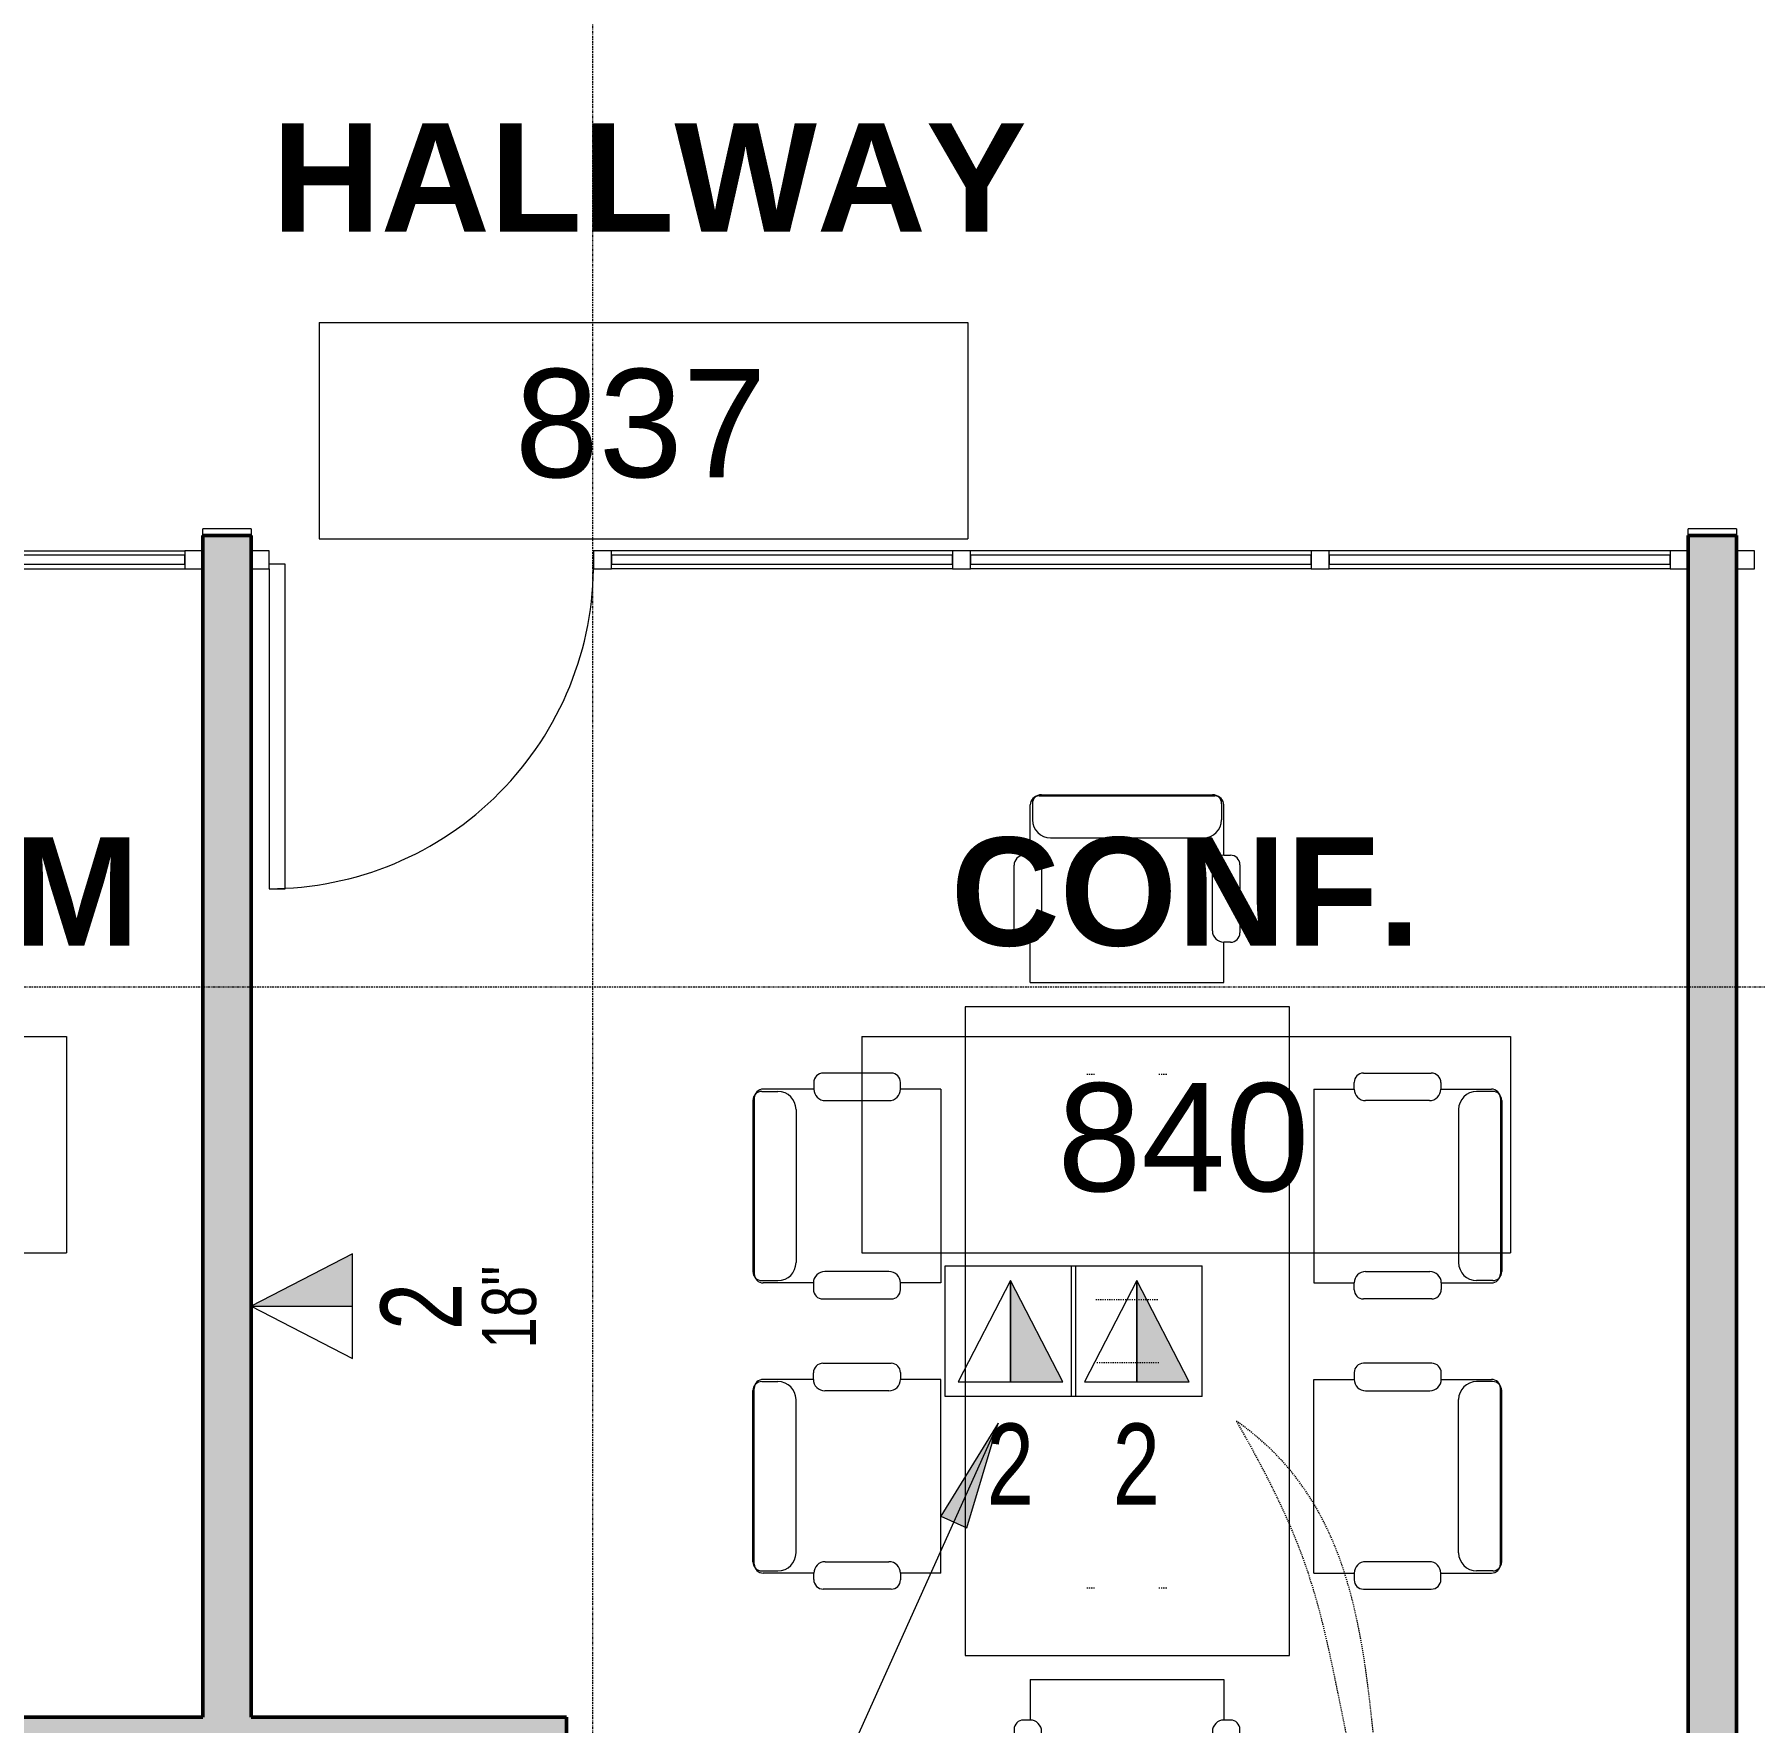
# Model space of a CAD drawing. Header units: inches. Extents: x -1205 to 1409, y -1117 to 895.
# Drawn here: x -144.9 to 46, y -885.3 to -698 of the extents above; entities that cross this region are included whole.
import ezdxf

# ---------------------------------------------------------------- set-up
doc = ezdxf.new("R2010")
doc.units = ezdxf.units.IN
doc.header["$MEASUREMENT"] = 0
for name, pattern in [('Dash', [0.25, 0.125, -0.125]), ('Dash_2_', [0.25, 0.125, -0.125]), ('Grid Line 1_4_', [0.4375, 0.25, -0.0625, 0.0625, -0.0625]), ('Hidden 1_8_', [0.1875, 0.125, -0.0625])]:
    doc.linetypes.add(name, pattern=pattern)
for name, color, linetype, lineweight in [('A-ANNO-NOTE', 131, 'Continuous', 9), ('A-AREA-IDEN', 2, 'Continuous', 9), ('A-DETL-HDLN', 90, 'Hidden 1_8_', 9), ('A-DOOR', 31, 'Continuous', 13), ('A-GLAZ-CURT', 52, 'Continuous', 9), ('A-GLAZ-CWMG', 51, 'Continuous', 9), ('A-WALL-PATT', 111, 'Continuous', 13), ('G-ANNO-TEXT', 231, 'Continuous', 9), ('I-FURN', 30, 'Continuous', 9), ('I-FURN-HDLN', 30, 'Dash_2_', 9), ('I-WALL', 2, 'Continuous', 13), ('S-GRID', 1, 'Continuous', 9)]:
    doc.layers.add(name, color=color, linetype=linetype, lineweight=lineweight)
doc.styles.add('Arial_1', font='arial.ttf', dxfattribs={"width": 0.75, "height": 9})
doc.styles.add('Arial_2', font='arial.ttf', dxfattribs={"width": 0.75, "height": 6})
doc.styles.add('Arial_5', font='arial.ttf', dxfattribs={"height": 12})
doc.styles.add('Arial_B', font='arialbd.ttf', dxfattribs={"height": 12})

# ---------------------------------------------------------------- blocks, each defined once
blk = doc.blocks.new('Basic Wall _ Metal Stud - 5 3_8_ - Acoustic Plywood Face Pattern to deck - ___-2776639-8TH FLOOR TELECOM PLAN')
at = {"layer": 'I-WALL', "color": 253}
for p, q in [((-126.23, -753.62), (-126.23, -752.87)), ((-120.85, -752.87), (-126.23, -752.87)), ((-120.85, -752.87), (-120.85, -753.62)), ((38.65, -753.62), (38.65, -752.87)), ((44.02, -752.87), (38.65, -752.87)), ((44.02, -752.87), (44.02, -753.62))]:
    blk.add_line(p, q, dxfattribs=at)
blk = doc.blocks.new('Curtain Wall-Store Front-Sgl w swing _ Bar - Store Front Door-3130017-8TH FLOOR TELECOM PLAN')
at = {"layer": 'A-DOOR', "color": 133, "lineweight": 20}
for p, q in [((-16.25, -0.5), (-18, -0.5)), ((-18, -1), (-18, -36.5)), ((-16.25, -36.5), (-16.25, -0.5)), ((-18, -36.5), (-16.25, -36.5))]:
    blk.add_line(p, q, dxfattribs=at)
at = {"layer": 'A-DOOR', "color": 53, "lineweight": 9}
blk.add_arc((-18, -0.5), 36, 270, 0.5, dxfattribs=at)
blk = doc.blocks.new('System Panel - Glazed Centered-2815569-8TH FLOOR TELECOM PLAN')
at = {"layer": 'A-GLAZ-CURT', "color": 253, "lineweight": 13}
for p, q in [((18.92, 0.5), (-18.92, 0.5)), ((-18.92, 0.5), (-18.92, -0.5)), ((18.92, -0.5), (18.92, 0.5)), ((-18.92, -0.5), (18.92, -0.5))]:
    blk.add_line(p, q, dxfattribs=at)
blk = doc.blocks.new('Rectangular Mullion - 2_ x 2_ Office Front-2815567-8TH FLOOR TELECOM PLAN')
at = {"layer": 'A-GLAZ-CWMG', "color": 53}
for p, q in [((-43.02, -755.31), (-80.85, -755.31)), ((-43.02, -757.31), (-80.85, -757.31))]:
    blk.add_line(p, q, dxfattribs=at)
blk = doc.blocks.new('Rectangular Mullion - 2_ x 2_ Office Front-2125594-8TH FLOOR TELECOM PLAN')
at = {"layer": 'A-GLAZ-CWMG', "color": 133, "lineweight": 20}
for p, q in [((-2, 1), (0, 1)), ((-2, -1), (-2, 1)), ((0, 1), (0, -1)), ((0, -1), (-2, -1))]:
    blk.add_line(p, q, dxfattribs=at)
blk = doc.blocks.new('Rectangular Mullion - 2_ x 2_ Office Front-2815608-8TH FLOOR TELECOM PLAN')
at = {"layer": 'A-GLAZ-CWMG', "color": 133, "lineweight": 20}
for p, q in [((0, 1), (-2, 1)), ((-2, 1), (-2, -1)), ((0, -1), (0, 1)), ((-2, -1), (0, -1))]:
    blk.add_line(p, q, dxfattribs=at)
blk = doc.blocks.new('Rectangular Mullion - 2_ x 2_ Office Front-1475611-8TH FLOOR TELECOM PLAN')
at = {"layer": 'A-GLAZ-CWMG', "color": 133, "lineweight": 20}
for p, q in [((-1, 1), (1, 1)), ((-1, -1), (-1, 1)), ((1, 1), (1, -1)), ((1, -1), (-1, -1))]:
    blk.add_line(p, q, dxfattribs=at)
blk = doc.blocks.new('Rectangular Mullion - 2_ x 2_ Office Front-2806403-8TH FLOOR TELECOM PLAN')
at = {"layer": 'A-GLAZ-CWMG', "color": 133, "lineweight": 20}
for p, q in [((0, 1), (-2, 1)), ((-2, 1), (-2, -1)), ((0, -1), (0, 1)), ((-2, -1), (0, -1))]:
    blk.add_line(p, q, dxfattribs=at)
blk = doc.blocks.new('Table-Rectangular - 72_ x 36_-3134037-8TH FLOOR TELECOM PLAN')
at = {"layer": 'I-FURN', "color": 53}
for p, q in [((36, 18), (-36, 18)), ((-36, 18), (-36, -18)), ((36, -18), (36, 18)), ((-36, -18), (36, -18))]:
    blk.add_line(p, q, dxfattribs=at)
at = {"layer": 'I-FURN-HDLN', "color": 53, "linetype": 'Dash'}
for p, q in [((-28.5, 3.5), (-28.5, 4.5)), ((28.5, 3.5), (28.5, 4.5)), ((-3.5, -3.5), (-3.5, 3.5)), ((3.5, 3.5), (3.5, -3.5)), ((-28.5, -4.5), (-28.5, -3.5)), ((28.5, -4.5), (28.5, -3.5))]:
    blk.add_line(p, q, dxfattribs=at)
blk = doc.blocks.new('Chair-Task Arms - Chair-Task Arms-1500764-8TH FLOOR TELECOM PLAN')
at = {"layer": 'I-FURN', "color": 53}
for p, q in [((-5.2, 11.1), (-5.2, 6.62)), ((-5.2, 11.1), (16.3, 11.1)), ((16.3, 11.1), (16.3, 6.62)), ((-5.2, 6.62), (-5.95, 6.62)), ((17.05, 6.62), (16.3, 6.62)), ((-6.98, 5.59), (-6.98, -1.94)), ((-3.93, -1.72), (-3.93, 5.35)), ((15.03, 5.35), (15.03, -1.77)), ((18.08, -1.98), (18.08, 5.59)), ((-5.92, -3), (-5.2, -3)), ((-5.2, -3), (-5.2, -8.61)), ((16.3, -3.04), (17.02, -3.04)), ((16.3, -3.04), (16.3, -8.61)), ((-2.95, -4.97), (14.05, -4.97)), ((-4.95, -8.75), (-4.95, -6.97)), ((16.05, -8.75), (16.05, -6.97)), ((-4.2, -9.61), (15.3, -9.61)), ((-3.95, -9.75), (15.05, -9.75))]:
    blk.add_line(p, q, dxfattribs=at)
for centre, radius, start, end in [((-5.95, 5.59), 1.03, 90, 180), ((-5.2, 5.35), 1.27, 360, 90), ((16.3, 5.35), 1.27, 90, 180), ((17.05, 5.59), 1.03, 0, 90), ((-5.2, -1.72), 1.27, 270, 0), ((16.3, -1.77), 1.27, 180, 270), ((-5.92, -1.94), 1.06, 180, 270), ((17.02, -1.98), 1.06, 270, 0), ((-2.95, -6.97), 2, 90, 180), ((14.05, -6.97), 2, 0, 90), ((-4.2, -8.61), 1, 180, 270), ((-3.95, -8.75), 1, 180, 270), ((15.05, -8.75), 1, 270, 0), ((15.3, -8.61), 1, 270, 0)]:
    blk.add_arc(centre, radius, start, end, dxfattribs=at)
blk = doc.blocks.new('Chair-Task Arms - Chair-Task Arms-3134206-8TH FLOOR TELECOM PLAN')
at = {"layer": 'I-FURN', "color": 53}
for p, q in [((-4.2, 9.61), (15.3, 9.61)), ((-3.95, 9.75), (15.05, 9.75)), ((-5.2, 3), (-5.2, 8.61)), ((-4.95, 8.75), (-4.95, 6.97)), ((16.05, 8.75), (16.05, 6.97)), ((16.3, 3.04), (16.3, 8.61)), ((-2.95, 4.97), (14.05, 4.97)), ((-6.98, -5.59), (-6.98, 1.94)), ((-5.92, 3), (-5.2, 3)), ((16.3, 3.04), (17.02, 3.04)), ((18.08, 1.98), (18.08, -5.59)), ((-3.93, 1.72), (-3.93, -5.35)), ((15.03, -5.35), (15.03, 1.77)), ((-5.2, -6.62), (-5.95, -6.62)), ((-5.2, -11.1), (-5.2, -6.62)), ((16.3, -11.1), (16.3, -6.62)), ((17.05, -6.62), (16.3, -6.62)), ((-5.2, -11.1), (16.3, -11.1))]:
    blk.add_line(p, q, dxfattribs=at)
for centre, radius, start, end in [((-4.2, 8.61), 1, 90, 180), ((-3.95, 8.75), 1, 90, 180), ((15.05, 8.75), 1, 360, 90), ((15.3, 8.61), 1, 360, 90), ((-2.95, 6.97), 2, 180, 270), ((14.05, 6.97), 2, 270, 360), ((-5.92, 1.94), 1.06, 90, 180), ((-5.2, 1.72), 1.27, 360, 90), ((16.3, 1.77), 1.27, 90, 180), ((17.02, 1.98), 1.06, 360, 90), ((-5.95, -5.59), 1.03, 180, 270), ((-5.2, -5.35), 1.27, 270, 0), ((16.3, -5.35), 1.27, 180, 270), ((17.05, -5.59), 1.03, 270, 360)]:
    blk.add_arc(centre, radius, start, end, dxfattribs=at)
blk = doc.blocks.new('System Panel - Glazed Centered-3487087-8TH FLOOR TELECOM PLAN')
at = {"layer": 'A-GLAZ-CURT', "color": 253, "lineweight": 13}
for p, q in [((17.5, 0.5), (-17.5, 0.5)), ((-17.5, 0.5), (-17.5, -0.5)), ((17.5, -0.5), (17.5, 0.5)), ((-17.5, -0.5), (17.5, -0.5))]:
    blk.add_line(p, q, dxfattribs=at)
blk = doc.blocks.new('Rectangular Mullion - 2_ x 2_ Office Front-3525589-8TH FLOOR TELECOM PLAN')
at = {"layer": 'A-GLAZ-CWMG', "color": 53}
for p, q in [((-163.23, -755.31), (-128.23, -755.31)), ((-163.23, -757.31), (-128.23, -757.31))]:
    blk.add_line(p, q, dxfattribs=at)
blk = doc.blocks.new('Rectangular Mullion - 2_ x 2_ Office Front-3525593-8TH FLOOR TELECOM PLAN')
at = {"layer": 'A-GLAZ-CWMG', "color": 133, "lineweight": 20}
for p, q in [((0, 1), (-2, 1)), ((-2, 1), (-2, -1)), ((0, -1), (0, 1)), ((-2, -1), (0, -1))]:
    blk.add_line(p, q, dxfattribs=at)
blk = doc.blocks.new('18433_1 - AEO NY - CENTRAL_rvt-1-8TH FLOOR TELECOM PLAN')
at = {"layer": 'A-WALL-PATT', "lineweight": 5}
h = blk.add_hatch(color=9, dxfattribs=at)
h.paths.add_polyline_path([(188.77, -758.99), (188.77, -753.62), (156.02, -753.62), (156.02, -758.99), (178.6, -758.99)], flags=0)
h.paths.add_polyline_path([(44.02, -758.99), (44.02, -753.62), (38.65, -753.62), (38.65, -758.99)], flags=0)
h.paths.add_polyline_path([(-120.85, -758.99), (-120.85, -753.62), (-126.23, -753.62), (-126.23, -758.99)], flags=0)
h.paths.add_polyline_path([(-240.23, -758.99), (-240.23, -753.62), (-245.6, -753.62), (-245.6, -758.99)], flags=0)
at = {"layer": 'A-WALL-PATT'}
for points in [[(-120.85, -884.74), (-120.85, -758.99), (-126.23, -758.99), (-126.23, -884.74)], [(44.02, -933.87), (44.02, -758.99), (38.65, -758.99), (38.65, -933.87)], [(-91.23, -890.12), (-85.85, -890.12), (-85.85, -884.74), (-357.91, -884.74), (-357.91, -890.12), (-130.77, -890.12)]]:
    blk.add_hatch(color=253, dxfattribs=at).paths.add_polyline_path(points, flags=0)
at = {"layer": 'I-WALL', "color": 213, "lineweight": 50}
for p, q in [((-120.85, -753.62), (-126.23, -753.62)), ((-126.23, -753.62), (-126.23, -758.99)), ((-120.85, -758.99), (-120.85, -753.62)), ((44.02, -753.62), (38.65, -753.62)), ((38.65, -753.62), (38.65, -758.99)), ((44.02, -758.99), (44.02, -753.62)), ((-126.23, -758.99), (-126.23, -884.74)), ((-120.85, -884.74), (-120.85, -758.99)), ((38.65, -758.99), (38.65, -933.87)), ((44.02, -933.87), (44.02, -758.99)), ((-126.23, -884.74), (-240.23, -884.74)), ((-85.85, -884.74), (-120.85, -884.74)), ((-85.85, -890.12), (-85.85, -884.74))]:
    blk.add_line(p, q, dxfattribs=at)
at = {"layer": 'S-GRID', "linetype": 'Grid Line 1_4_'}
for p, q in [((-82.98, -529.37), (-82.98, -1087.29)), ((444.9, -803.74), (-904.42, -803.74))]:
    blk.add_line(p, q, dxfattribs=at)
at = {"color": 53, "lineweight": 9}
for name, p in [('Basic Wall _ Metal Stud - 5 3_8_ - Acoustic Plywood Face Pattern to deck - ___-2776639-8TH FLOOR TELECOM PLAN', (0, 0)), ('Rectangular Mullion - 2_ x 2_ Office Front-3525589-8TH FLOOR TELECOM PLAN', (0, 0)), ('Rectangular Mullion - 2_ x 2_ Office Front-3525593-8TH FLOOR TELECOM PLAN', (-126.23, -756.31)), ('Rectangular Mullion - 2_ x 2_ Office Front-2815567-8TH FLOOR TELECOM PLAN', (0, 0)), ('System Panel - Glazed Centered-2815569-8TH FLOOR TELECOM PLAN', (-61.94, -756.31)), ('Rectangular Mullion - 2_ x 2_ Office Front-2815567-8TH FLOOR TELECOM PLAN', (39.83, 0)), ('System Panel - Glazed Centered-2815569-8TH FLOOR TELECOM PLAN', (-22.1, -756.31)), ('Rectangular Mullion - 2_ x 2_ Office Front-2815567-8TH FLOOR TELECOM PLAN', (79.67, 0)), ('System Panel - Glazed Centered-2815569-8TH FLOOR TELECOM PLAN', (17.73, -756.31)), ('Curtain Wall-Store Front-Sgl w swing _ Bar - Store Front Door-3130017-8TH FLOOR TELECOM PLAN', (-100.85, -756.31)), ('Chair-Task Arms - Chair-Task Arms-3134206-8TH FLOOR TELECOM PLAN', (-29.19, -792.13)), ('Chair-Task Arms - Chair-Task Arms-1500764-8TH FLOOR TELECOM PLAN', (-29.19, -891.67))]:
    blk.add_blockref(name, p, dxfattribs=at)
for name, p, rotation in [('System Panel - Glazed Centered-3487087-8TH FLOOR TELECOM PLAN', (-145.73, -756.31), 180), ('Rectangular Mullion - 2_ x 2_ Office Front-2815608-8TH FLOOR TELECOM PLAN', (-120.85, -756.31), 180), ('Rectangular Mullion - 2_ x 2_ Office Front-2806403-8TH FLOOR TELECOM PLAN', (44.02, -756.31), 180), ('Table-Rectangular - 72_ x 36_-3134037-8TH FLOOR TELECOM PLAN', (-23.61, -841.9), 270.0000000000001), ('Chair-Task Arms - Chair-Task Arms-1500764-8TH FLOOR TELECOM PLAN', (-55.41, -820.25), 269.9999999999999), ('Chair-Task Arms - Chair-Task Arms-3134206-8TH FLOOR TELECOM PLAN', (8.2, -820.25), 270.0000000000001), ('Chair-Task Arms - Chair-Task Arms-3134206-8TH FLOOR TELECOM PLAN', (-55.41, -863.55), 90.0000000000001), ('Chair-Task Arms - Chair-Task Arms-1500764-8TH FLOOR TELECOM PLAN', (8.2, -863.55), 89.9999999999999)]:
    blk.add_blockref(name, p, dxfattribs=dict(at, rotation=rotation))
at = {"color": 53, "lineweight": 9, "extrusion": (0, 0, -1), "rotation": 180}
for name, p in [('Rectangular Mullion - 2_ x 2_ Office Front-1475611-8TH FLOOR TELECOM PLAN', (81.85, -756.31)), ('Rectangular Mullion - 2_ x 2_ Office Front-1475611-8TH FLOOR TELECOM PLAN', (42.02, -756.31)), ('Rectangular Mullion - 2_ x 2_ Office Front-1475611-8TH FLOOR TELECOM PLAN', (2.19, -756.31)), ('Rectangular Mullion - 2_ x 2_ Office Front-2125594-8TH FLOOR TELECOM PLAN', (-38.65, -756.31))]:
    blk.add_blockref(name, p, dxfattribs=at)
blk = doc.blocks.new('Room Tag - Room Tag-84095-8TH FLOOR TELECOM PLAN')
at = {"layer": 'A-AREA-IDEN'}
for p, q in [((-0.375, -0.0625), (-0.375, -0.3125)), ((-0.375, -0.0625), (0.375, -0.0625)), ((0.375, -0.0625), (0.375, -0.3125)), ((-0.375, -0.3125), (0.375, -0.3125))]:
    blk.add_line(p, q, dxfattribs=at)

msp = doc.modelspace()

# ---------------------------------------------------------------- block references
at = {"lineweight": 5}
msp.add_blockref('18433_1 - AEO NY - CENTRAL_rvt-1-8TH FLOOR TELECOM PLAN', (0, 0), dxfattribs=at)

# ---------------------------------------------------------------- next in the draw order: hatches: boundary and pattern name
at = {"layer": 'A-ANNO-NOTE'}
for points in [[(-120.85, -839.13), (-109.6, -839.13), (-109.6, -833.33), (-116.79, -837.04)], [(-30.75, -847.53), (-36.56, -836.28), (-36.56, -847.53)], [(-16.75, -847.53), (-22.56, -836.28), (-22.56, -847.53)]]:
    msp.add_hatch(color=256, dxfattribs=at).paths.add_polyline_path(points, flags=0)
at = {"layer": 'G-ANNO-TEXT'}
msp.add_hatch(color=7, dxfattribs=at).paths.add_polyline_path([(-37.94, -852.12), (-44.3, -862.42), (-41.42, -863.71)], flags=0)

# ---------------------------------------------------------------- next in the draw order: linework, layer by layer
at = {"layer": 'A-ANNO-NOTE'}
for p, q in [((-109.6, -833.33), (-120.85, -839.13)), ((-109.6, -839.13), (-109.6, -833.33)), ((-43.81, -849.16), (-43.81, -834.67)), ((-43.81, -834.67), (-29.31, -834.67)), ((-36.56, -836.28), (-36.56, -847.53)), ((-30.75, -847.53), (-36.56, -836.28)), ((-36.56, -847.53), (-36.56, -836.28)), ((-29.81, -849.16), (-29.81, -834.67)), ((-29.81, -834.67), (-15.31, -834.67)), ((-29.31, -849.16), (-29.31, -834.67)), ((-22.56, -836.28), (-22.56, -847.53)), ((-16.75, -847.53), (-22.56, -836.28)), ((-22.56, -847.53), (-22.56, -836.28)), ((-15.31, -849.16), (-15.31, -834.67)), ((-120.85, -839.13), (-109.6, -839.13)), ((-36.56, -847.53), (-30.75, -847.53)), ((-22.56, -847.53), (-16.75, -847.53)), ((-29.31, -849.16), (-43.81, -849.16)), ((-15.31, -849.16), (-29.81, -849.16))]:
    msp.add_line(p, q, dxfattribs=at)
at = {"layer": 'A-ANNO-NOTE', "lineweight": 20}
for p, q in [((-109.6, -833.33), (-120.85, -839.13)), ((-109.6, -844.94), (-109.6, -833.33)), ((-36.56, -836.28), (-42.37, -847.53)), ((-30.75, -847.53), (-36.56, -836.28)), ((-22.56, -836.28), (-28.37, -847.53)), ((-16.75, -847.53), (-22.56, -836.28)), ((-120.85, -839.13), (-109.6, -844.94)), ((-42.37, -847.53), (-30.75, -847.53)), ((-28.37, -847.53), (-16.75, -847.53))]:
    msp.add_line(p, q, dxfattribs=at)
at = {"layer": 'A-DETL-HDLN'}
for points, knots in [([(-2.83, -922.35), (6.99, -919.72), (3.84, -889.73), (1.47, -860.87), (-11.49, -851.88)], [0, 0, 0, 0, 1.924356, 4.004374, 4.004374, 4.004374, 4.004374]), ([(-2.83, -922.35), (6.01, -911.81), (-1.23, -877.76), (-3.39, -865.9), (-11.49, -851.88)], [0, 0, 0, 0, 1.684074, 3.435721, 3.435721, 3.435721, 3.435721])]:
    msp.add_open_spline(points, degree=3, knots=knots, dxfattribs=at)
at = {"layer": 'G-ANNO-TEXT', "color": 7}
for p, q in [((-37.94, -852.12), (-148.27, -1097.5)), ((-37.94, -852.12), (-44.3, -862.42)), ((-41.42, -863.71), (-37.94, -852.12)), ((-44.3, -862.42), (-41.42, -863.71))]:
    msp.add_line(p, q, dxfattribs=at)

# ---------------------------------------------------------------- next in the draw order: block references
at = {"layer": 'A-AREA-IDEN', "xscale": 95.99999999999994, "yscale": 95.99999999999994, "zscale": 95.99999999999994}
for p in [(-77.32, -723.98), (-177.36, -803.2), (-17.09, -803.2)]:
    msp.add_blockref('Room Tag - Room Tag-84095-8TH FLOOR TELECOM PLAN', p, dxfattribs=at)

# ---------------------------------------------------------------- next in the draw order: texts
at = {"layer": 'A-ANNO-NOTE', "attachment_point": 1, "rotation": 90}
for s, insert, char_height, width, style in [('18"', (-95.24, -843.86), 6, 11.3625, 'Arial_2'), ('2', (-106.49, -841.79), 9, 6.363, 'Arial_1')]:
    msp.add_mtext(s, dxfattribs=dict(at, insert=insert, char_height=char_height, width=width, style=style))
at = {"layer": 'A-ANNO-NOTE', "char_height": 9, "width": 6.363, "attachment_point": 1, "style": 'Arial_1'}
for insert in [(-39.22, -852.15), (-25.22, -852.15)]:
    msp.add_mtext('2', dxfattribs=dict(at, insert=insert))
at = {"layer": 'A-AREA-IDEN', "char_height": 12, "attachment_point": 1}
for s, insert, width, style in [('HALLWAY', (-118.57, -707.9), 99.687, 'Arial_B'), ('837', (-91.6, -735.15), 33.633, 'Arial_5'), ('INT. ROOM', (-221.72, -787.13), 107.262, 'Arial_B'), ('CONF.', (-43.21, -787.13), 63.024, 'Arial_B'), ('840', (-31.37, -814.38), 33.633, 'Arial_5')]:
    msp.add_mtext(s, dxfattribs=dict(at, insert=insert, width=width, style=style))

doc.saveas('drawing.dxf')
